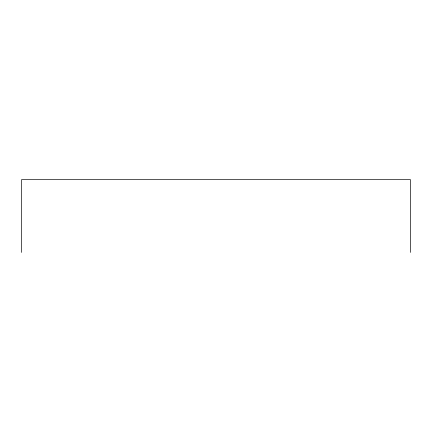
<?xml version="1.0" encoding="UTF-8"?>
<svg xmlns="http://www.w3.org/2000/svg" width="432" height="432" viewBox="0 0 432 432"><rect width="100%" height="100%" fill="white"/><g stroke="black" fill="none" stroke-linecap="round" stroke-linejoin="round"><path stroke-width="0.65" d="M410.4 252.418L410.4 179.582L21.6 179.582L21.6 252.418"/></g></svg>
